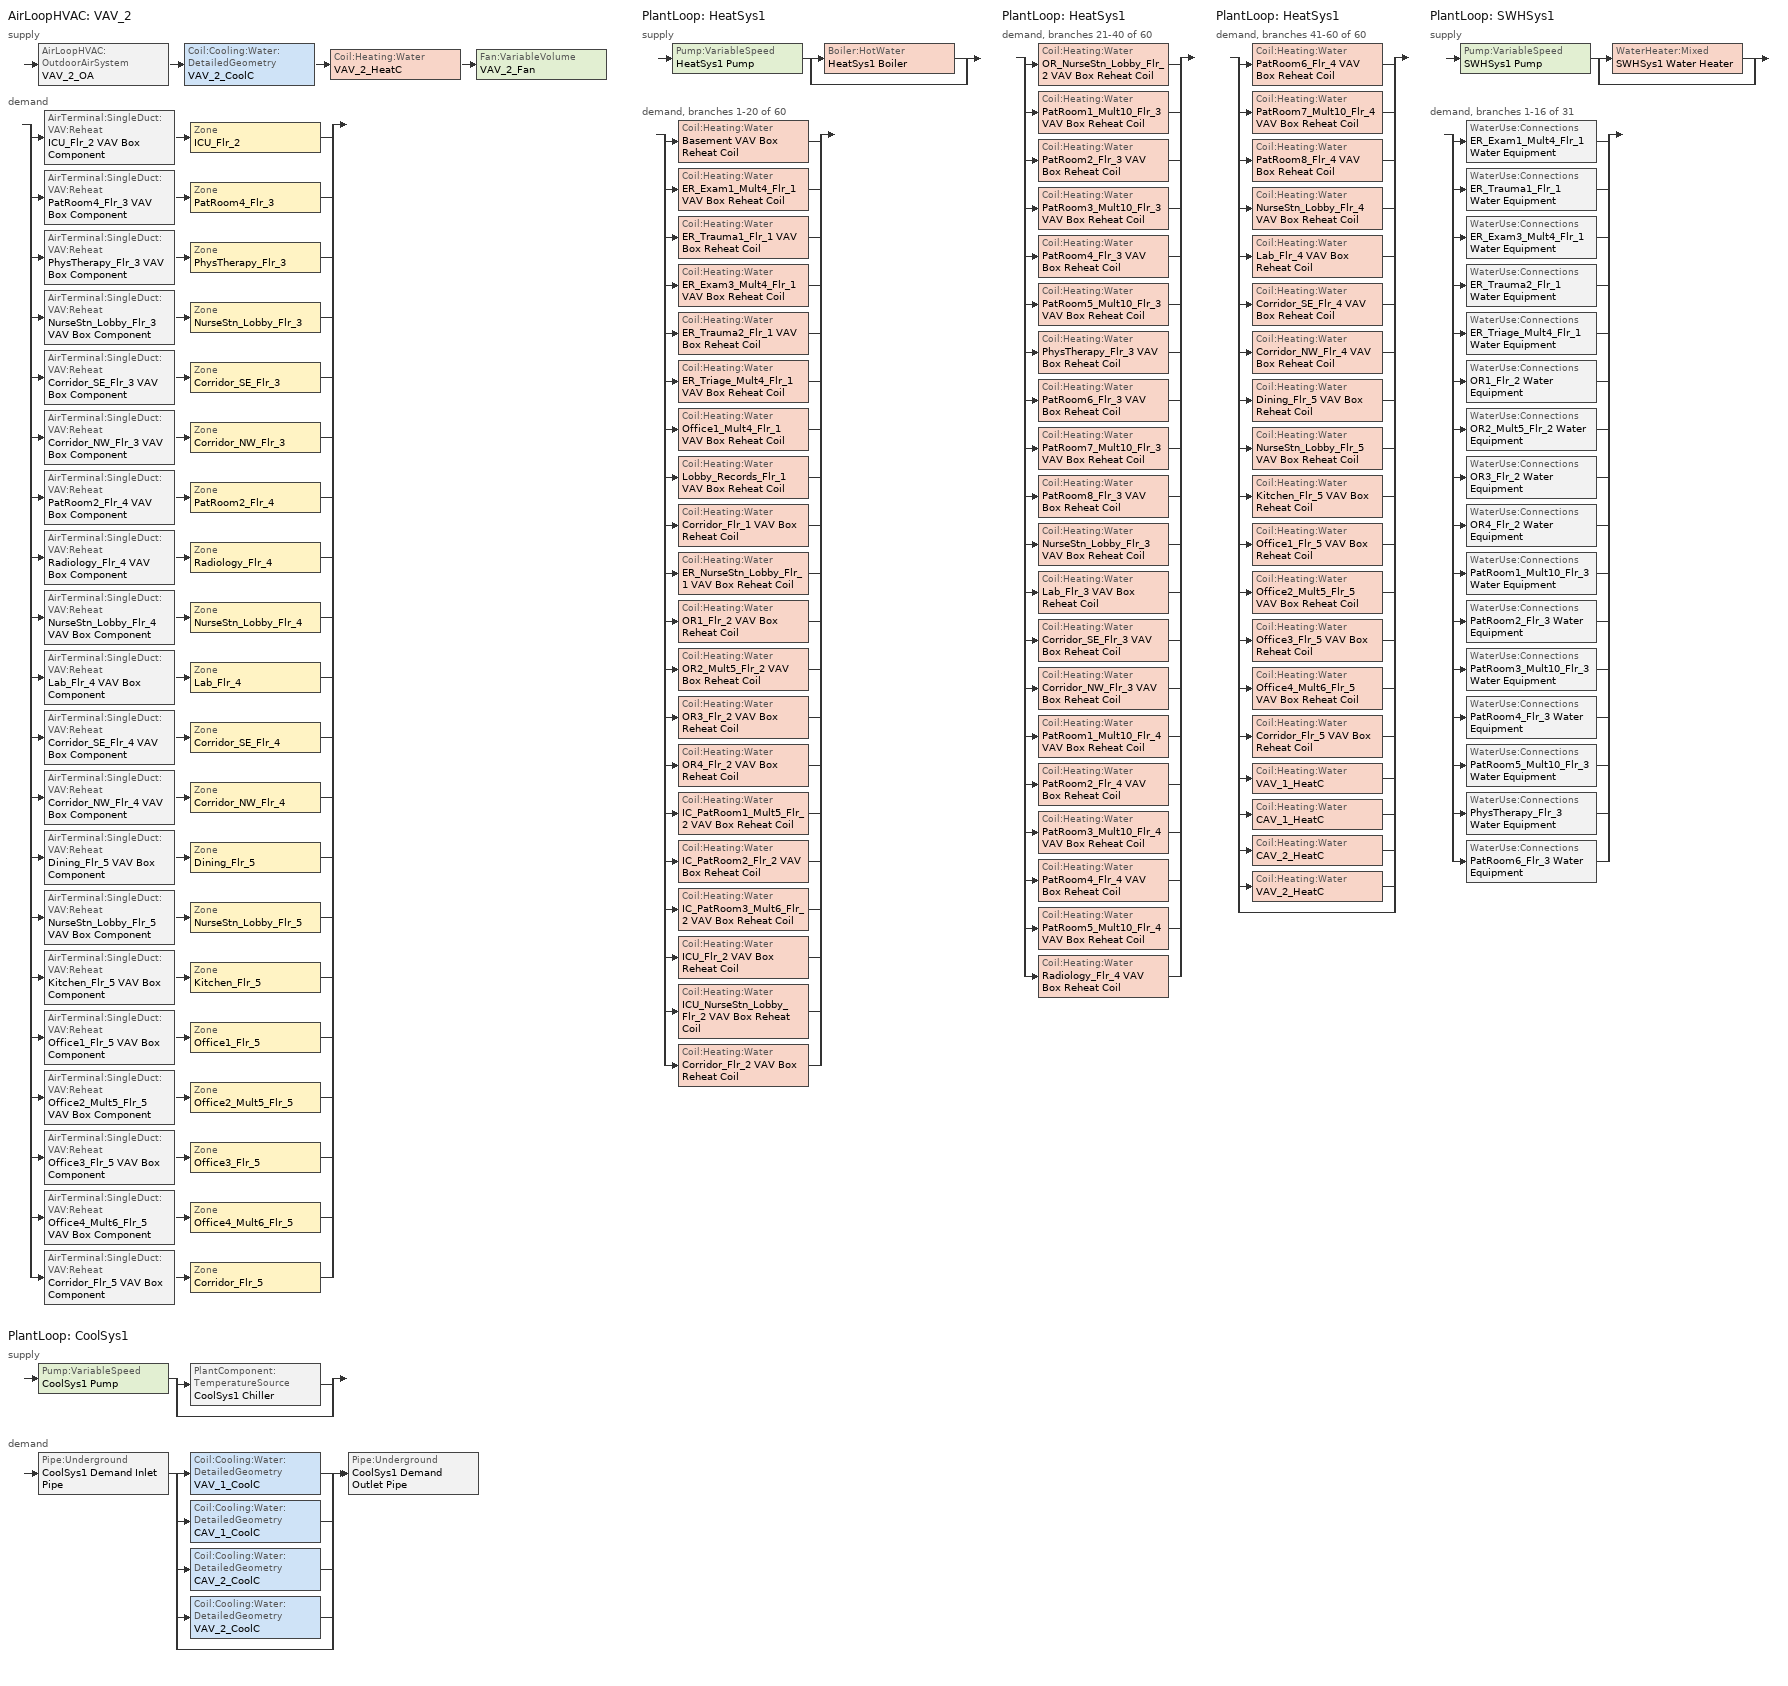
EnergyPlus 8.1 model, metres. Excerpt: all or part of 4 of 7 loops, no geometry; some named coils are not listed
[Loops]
AirLoopHVAC 'VAV_2'
 supply: AirLoopHVAC:OutdoorAirSystem 'VAV_2_OA' > Coil:Cooling:Water:DetailedGeometry 'VAV_2_CoolC' > Coil:Heating:Water 'VAV_2_HeatC' > Fan:VariableVolume 'VAV_2_Fan'
 demand: split
  | AirTerminal:SingleDuct:VAV:Reheat 'ICU_Flr_2 VAV Box Component' > Zone 'ICU_Flr_2'
  | AirTerminal:SingleDuct:VAV:Reheat 'PatRoom4_Flr_3 VAV Box Component' > Zone 'PatRoom4_Flr_3'
  | AirTerminal:SingleDuct:VAV:Reheat 'PhysTherapy_Flr_3 VAV Box Component' > Zone 'PhysTherapy_Flr_3'
  | AirTerminal:SingleDuct:VAV:Reheat 'NurseStn_Lobby_Flr_3 VAV Box Component' > Zone 'NurseStn_Lobby_Flr_3'
  | AirTerminal:SingleDuct:VAV:Reheat 'Corridor_SE_Flr_3 VAV Box Component' > Zone 'Corridor_SE_Flr_3'
  | AirTerminal:SingleDuct:VAV:Reheat 'Corridor_NW_Flr_3 VAV Box Component' > Zone 'Corridor_NW_Flr_3'
  | AirTerminal:SingleDuct:VAV:Reheat 'PatRoom2_Flr_4 VAV Box Component' > Zone 'PatRoom2_Flr_4'
  | AirTerminal:SingleDuct:VAV:Reheat 'Radiology_Flr_4 VAV Box Component' > Zone 'Radiology_Flr_4'
  | AirTerminal:SingleDuct:VAV:Reheat 'NurseStn_Lobby_Flr_4 VAV Box Component' > Zone 'NurseStn_Lobby_Flr_4'
  | AirTerminal:SingleDuct:VAV:Reheat 'Lab_Flr_4 VAV Box Component' > Zone 'Lab_Flr_4'
  | AirTerminal:SingleDuct:VAV:Reheat 'Corridor_SE_Flr_4 VAV Box Component' > Zone 'Corridor_SE_Flr_4'
  | AirTerminal:SingleDuct:VAV:Reheat 'Corridor_NW_Flr_4 VAV Box Component' > Zone 'Corridor_NW_Flr_4'
  | AirTerminal:SingleDuct:VAV:Reheat 'Dining_Flr_5 VAV Box Component' > Zone 'Dining_Flr_5'
  | AirTerminal:SingleDuct:VAV:Reheat 'NurseStn_Lobby_Flr_5 VAV Box Component' > Zone 'NurseStn_Lobby_Flr_5'
  | AirTerminal:SingleDuct:VAV:Reheat 'Kitchen_Flr_5 VAV Box Component' > Zone 'Kitchen_Flr_5'
  | AirTerminal:SingleDuct:VAV:Reheat 'Office1_Flr_5 VAV Box Component' > Zone 'Office1_Flr_5'
  | AirTerminal:SingleDuct:VAV:Reheat 'Office2_Mult5_Flr_5 VAV Box Component' > Zone 'Office2_Mult5_Flr_5'
  | AirTerminal:SingleDuct:VAV:Reheat 'Office3_Flr_5 VAV Box Component' > Zone 'Office3_Flr_5'
  | AirTerminal:SingleDuct:VAV:Reheat 'Office4_Mult6_Flr_5 VAV Box Component' > Zone 'Office4_Mult6_Flr_5'
  | AirTerminal:SingleDuct:VAV:Reheat 'Corridor_Flr_5 VAV Box Component' > Zone 'Corridor_Flr_5'
PlantLoop 'CoolSys1'
 supply: Pump:VariableSpeed 'CoolSys1 Pump' > split
  | PlantComponent:TemperatureSource 'CoolSys1 Chiller'
  | bypass
 demand: Pipe:Underground 'CoolSys1 Demand Inlet Pipe' > split
  | Coil:Cooling:Water:DetailedGeometry 'VAV_1_CoolC'
  | Coil:Cooling:Water:DetailedGeometry 'CAV_1_CoolC'
  | Coil:Cooling:Water:DetailedGeometry 'CAV_2_CoolC'
  | Coil:Cooling:Water:DetailedGeometry 'VAV_2_CoolC'
  | bypass
  join > Pipe:Underground 'CoolSys1 Demand Outlet Pipe'
PlantLoop 'HeatSys1'
 supply: Pump:VariableSpeed 'HeatSys1 Pump' > split
  | Boiler:HotWater 'HeatSys1 Boiler'
  | bypass
 demand, branches 1-20 of 60: split
  | Coil:Heating:Water 'Basement VAV Box Reheat Coil'
  | Coil:Heating:Water 'ER_Exam1_Mult4_Flr_1 VAV Box Reheat Coil'
  | Coil:Heating:Water 'ER_Trauma1_Flr_1 VAV Box Reheat Coil'
  | Coil:Heating:Water 'ER_Exam3_Mult4_Flr_1 VAV Box Reheat Coil'
  | Coil:Heating:Water 'ER_Trauma2_Flr_1 VAV Box Reheat Coil'
  | Coil:Heating:Water 'ER_Triage_Mult4_Flr_1 VAV Box Reheat Coil'
  | Coil:Heating:Water 'Office1_Mult4_Flr_1 VAV Box Reheat Coil'
  | Coil:Heating:Water 'Lobby_Records_Flr_1 VAV Box Reheat Coil'
  | Coil:Heating:Water 'Corridor_Flr_1 VAV Box Reheat Coil'
  | Coil:Heating:Water 'ER_NurseStn_Lobby_Flr_1 VAV Box Reheat Coil'
  | Coil:Heating:Water 'OR1_Flr_2 VAV Box Reheat Coil'
  | Coil:Heating:Water 'OR2_Mult5_Flr_2 VAV Box Reheat Coil'
  | Coil:Heating:Water 'OR3_Flr_2 VAV Box Reheat Coil'
  | Coil:Heating:Water 'OR4_Flr_2 VAV Box Reheat Coil'
  | Coil:Heating:Water 'IC_PatRoom1_Mult5_Flr_2 VAV Box Reheat Coil'
  | Coil:Heating:Water 'IC_PatRoom2_Flr_2 VAV Box Reheat Coil'
  | Coil:Heating:Water 'IC_PatRoom3_Mult6_Flr_2 VAV Box Reheat Coil'
  | Coil:Heating:Water 'ICU_Flr_2 VAV Box Reheat Coil'
  | Coil:Heating:Water 'ICU_NurseStn_Lobby_Flr_2 VAV Box Reheat Coil'
  | Coil:Heating:Water 'Corridor_Flr_2 VAV Box Reheat Coil'
PlantLoop 'HeatSys1'
 demand, branches 21-40 of 60: split
  | Coil:Heating:Water 'OR_NurseStn_Lobby_Flr_2 VAV Box Reheat Coil'
  | Coil:Heating:Water 'PatRoom1_Mult10_Flr_3 VAV Box Reheat Coil'
  | Coil:Heating:Water 'PatRoom2_Flr_3 VAV Box Reheat Coil'
  | Coil:Heating:Water 'PatRoom3_Mult10_Flr_3 VAV Box Reheat Coil'
  | Coil:Heating:Water 'PatRoom4_Flr_3 VAV Box Reheat Coil'
  | Coil:Heating:Water 'PatRoom5_Mult10_Flr_3 VAV Box Reheat Coil'
  | Coil:Heating:Water 'PhysTherapy_Flr_3 VAV Box Reheat Coil'
  | Coil:Heating:Water 'PatRoom6_Flr_3 VAV Box Reheat Coil'
  | Coil:Heating:Water 'PatRoom7_Mult10_Flr_3 VAV Box Reheat Coil'
  | Coil:Heating:Water 'PatRoom8_Flr_3 VAV Box Reheat Coil'
  | Coil:Heating:Water 'NurseStn_Lobby_Flr_3 VAV Box Reheat Coil'
  | Coil:Heating:Water 'Lab_Flr_3 VAV Box Reheat Coil'
  | Coil:Heating:Water 'Corridor_SE_Flr_3 VAV Box Reheat Coil'
  | Coil:Heating:Water 'Corridor_NW_Flr_3 VAV Box Reheat Coil'
  | Coil:Heating:Water 'PatRoom1_Mult10_Flr_4 VAV Box Reheat Coil'
  | Coil:Heating:Water 'PatRoom2_Flr_4 VAV Box Reheat Coil'
  | Coil:Heating:Water 'PatRoom3_Mult10_Flr_4 VAV Box Reheat Coil'
  | Coil:Heating:Water 'PatRoom4_Flr_4 VAV Box Reheat Coil'
  | Coil:Heating:Water 'PatRoom5_Mult10_Flr_4 VAV Box Reheat Coil'
  | Coil:Heating:Water 'Radiology_Flr_4 VAV Box Reheat Coil'
PlantLoop 'HeatSys1'
 demand, branches 41-60 of 60: split
  | Coil:Heating:Water 'PatRoom6_Flr_4 VAV Box Reheat Coil'
  | Coil:Heating:Water 'PatRoom7_Mult10_Flr_4 VAV Box Reheat Coil'
  | Coil:Heating:Water 'PatRoom8_Flr_4 VAV Box Reheat Coil'
  | Coil:Heating:Water 'NurseStn_Lobby_Flr_4 VAV Box Reheat Coil'
  | Coil:Heating:Water 'Lab_Flr_4 VAV Box Reheat Coil'
  | Coil:Heating:Water 'Corridor_SE_Flr_4 VAV Box Reheat Coil'
  | Coil:Heating:Water 'Corridor_NW_Flr_4 VAV Box Reheat Coil'
  | Coil:Heating:Water 'Dining_Flr_5 VAV Box Reheat Coil'
  | Coil:Heating:Water 'NurseStn_Lobby_Flr_5 VAV Box Reheat Coil'
  | Coil:Heating:Water 'Kitchen_Flr_5 VAV Box Reheat Coil'
  | Coil:Heating:Water 'Office1_Flr_5 VAV Box Reheat Coil'
  | Coil:Heating:Water 'Office2_Mult5_Flr_5 VAV Box Reheat Coil'
  | Coil:Heating:Water 'Office3_Flr_5 VAV Box Reheat Coil'
  | Coil:Heating:Water 'Office4_Mult6_Flr_5 VAV Box Reheat Coil'
  | Coil:Heating:Water 'Corridor_Flr_5 VAV Box Reheat Coil'
  | Coil:Heating:Water 'VAV_1_HeatC'
  | Coil:Heating:Water 'CAV_1_HeatC'
  | Coil:Heating:Water 'CAV_2_HeatC'
  | Coil:Heating:Water 'VAV_2_HeatC'
  | bypass
PlantLoop 'SWHSys1'
 supply: Pump:VariableSpeed 'SWHSys1 Pump' > split
  | WaterHeater:Mixed 'SWHSys1 Water Heater'
  | bypass
 demand, branches 1-16 of 31: split
  | WaterUse:Connections 'ER_Exam1_Mult4_Flr_1 Water Equipment'
  | WaterUse:Connections 'ER_Trauma1_Flr_1 Water Equipment'
  | WaterUse:Connections 'ER_Exam3_Mult4_Flr_1 Water Equipment'
  | WaterUse:Connections 'ER_Trauma2_Flr_1 Water Equipment'
  | WaterUse:Connections 'ER_Triage_Mult4_Flr_1 Water Equipment'
  | WaterUse:Connections 'OR1_Flr_2 Water Equipment'
  | WaterUse:Connections 'OR2_Mult5_Flr_2 Water Equipment'
  | WaterUse:Connections 'OR3_Flr_2 Water Equipment'
  | WaterUse:Connections 'OR4_Flr_2 Water Equipment'
  | WaterUse:Connections 'PatRoom1_Mult10_Flr_3 Water Equipment'
  | WaterUse:Connections 'PatRoom2_Flr_3 Water Equipment'
  | WaterUse:Connections 'PatRoom3_Mult10_Flr_3 Water Equipment'
  | WaterUse:Connections 'PatRoom4_Flr_3 Water Equipment'
  | WaterUse:Connections 'PatRoom5_Mult10_Flr_3 Water Equipment'
  | WaterUse:Connections 'PhysTherapy_Flr_3 Water Equipment'
  | WaterUse:Connections 'PatRoom6_Flr_3 Water Equipment'
[Construction]
Insulated Buried Pipe: Buried Pipe Insulation, Buried Pipe Steel
[Material] Thermal Absorptance=0.9; Solar Absorptance=0.5; Visible Absorptance=0.5
Name | Roughness | Thickness {m} | Conductivity {W/m-K} | Density {kg/m3} | Specific Heat {J/kg-K} | Conductivity {W/m-K} 45.31
Buried Pipe Soil | Smooth | 1.5 | 0.36 | 2000 | 1200
Buried Pipe Steel | Smooth | 3.00E-03 |  | 7833 | 500 | 100
Buried Pipe Insulation | VeryRough | 3.0E-02 | 4.0E-02 | 91 | 836
[Fan:VariableVolume]
VAV_2_Fan: Availability Schedule=HVACOperationSchd; Fan Total Efficiency=0.6175; Pressure Rise {Pa}=1515.192; Maximum Flow Rate {m3/s}=AUTOSIZE; Fan Power Minimum Flow Rate Input Method=FixedFlowRate; Fan Power Minimum Air Flow Rate {m3/s}=0; Motor Efficiency=0.95; Motor In Airstream Fraction=1; Fan Power Coefficient 1=0.0407599; Fan Power Coefficient 2=0.088045; Fan Power Coefficient 3=-0.0729261; Fan Power Coefficient 4=0.94374; Fan Power Coefficient 5=0
[Fan:ZoneExhaust] Availability Schedule=HVACOperationSchd; Fan Total Efficiency=1; Pressure Rise {Pa}=1.0e-006
Name | Maximum Flow Rate {m3/s}
Dining_Flr_5 Exhaust Fan | 0.74997
Kitchen_Flr_5 Exhaust Fan | 1.75103
[Coil:Heating:Water] Availability Schedule=ALWAYS_ON; U-Factor Times Area Value {W/K}=AUTOSIZE; Maximum Water Flow Rate {m3/s}=AUTOSIZE; Performance Input Method=UFactorTimesAreaAndDesignWaterFlowRate; Rated Capacity {W}=AUTOSIZE; Rated Inlet Water Temperature {C}=82.2; Rated Inlet Air Temperature {C}=16.6; Rated Outlet Water Temperature {C}=71.1; Rated Outlet Air Temperature {C}=32.2
Basement VAV Box Reheat Coil; Corridor_Flr_1 VAV Box Reheat Coil; Corridor_Flr_2 VAV Box Reheat Coil; Corridor_Flr_5 VAV Box Reheat Coil; Corridor_NW_Flr_3 VAV Box Reheat Coil; Corridor_NW_Flr_4 VAV Box Reheat Coil; Corridor_SE_Flr_3 VAV Box Reheat Coil; Corridor_SE_Flr_4 VAV Box Reheat Coil; Dining_Flr_5 VAV Box Reheat Coil; ER_Exam1_Mult4_Flr_1 VAV Box Reheat Coil; ER_Exam3_Mult4_Flr_1 VAV Box Reheat Coil; ER_NurseStn_Lobby_Flr_1 VAV Box Reheat Coil; ER_Trauma1_Flr_1 VAV Box Reheat Coil; ER_Trauma2_Flr_1 VAV Box Reheat Coil; ER_Triage_Mult4_Flr_1 VAV Box Reheat Coil; ICU_Flr_2 VAV Box Reheat Coil; ICU_NurseStn_Lobby_Flr_2 VAV Box Reheat Coil; IC_PatRoom1_Mult5_Flr_2 VAV Box Reheat Coil; IC_PatRoom2_Flr_2 VAV Box Reheat Coil; IC_PatRoom3_Mult6_Flr_2 VAV Box Reheat Coil; Kitchen_Flr_5 VAV Box Reheat Coil; Lab_Flr_3 VAV Box Reheat Coil; Lab_Flr_4 VAV Box Reheat Coil; Lobby_Records_Flr_1 VAV Box Reheat Coil; NurseStn_Lobby_Flr_3 VAV Box Reheat Coil; NurseStn_Lobby_Flr_4 VAV Box Reheat Coil; NurseStn_Lobby_Flr_5 VAV Box Reheat Coil; OR1_Flr_2 VAV Box Reheat Coil; OR2_Mult5_Flr_2 VAV Box Reheat Coil; OR3_Flr_2 VAV Box Reheat Coil; OR4_Flr_2 VAV Box Reheat Coil; OR_NurseStn_Lobby_Flr_2 VAV Box Reheat Coil; Office1_Flr_5 VAV Box Reheat Coil; Office1_Mult4_Flr_1 VAV Box Reheat Coil; Office2_Mult5_Flr_5 VAV Box Reheat Coil; Office3_Flr_5 VAV Box Reheat Coil; Office4_Mult6_Flr_5 VAV Box Reheat Coil; PatRoom1_Mult10_Flr_3 VAV Box Reheat Coil; PatRoom1_Mult10_Flr_4 VAV Box Reheat Coil; PatRoom2_Flr_3 VAV Box Reheat Coil; PatRoom2_Flr_4 VAV Box Reheat Coil; PatRoom3_Mult10_Flr_3 VAV Box Reheat Coil; PatRoom3_Mult10_Flr_4 VAV Box Reheat Coil; PatRoom4_Flr_3 VAV Box Reheat Coil; PatRoom4_Flr_4 VAV Box Reheat Coil; PatRoom5_Mult10_Flr_3 VAV Box Reheat Coil; PatRoom5_Mult10_Flr_4 VAV Box Reheat Coil; PatRoom6_Flr_3 VAV Box Reheat Coil; PatRoom6_Flr_4 VAV Box Reheat Coil; PatRoom7_Mult10_Flr_3 VAV Box Reheat Coil; PatRoom7_Mult10_Flr_4 VAV Box Reheat Coil; PatRoom8_Flr_3 VAV Box Reheat Coil; PatRoom8_Flr_4 VAV Box Reheat Coil; PhysTherapy_Flr_3 VAV Box Reheat Coil; Radiology_Flr_4 VAV Box Reheat Coil; VAV_2_HeatC
[Coil:Cooling:Water:DetailedGeometry]
VAV_2_CoolC: Availability Schedule=ALWAYS_ON; Maximum Water Flow Rate {m3/s}=AUTOSIZE; Tube Outside Surface Area {m2}=AUTOSIZE; Total Tube Inside Area {m2}=AUTOSIZE; Fin Surface Area {m2}=AUTOSIZE; Minimum Airflow Area {m2}=AUTOSIZE; Coil Depth {m}=AUTOSIZE; Fin Diameter {m}=AUTOSIZE; Fin Thickness {m}=0.0015; Tube Inside Diameter {m}=0.01445; Tube Outside Diameter {m}=0.0159; Tube Thermal Conductivity {W/m-K}=386; Fin Thermal Conductivity {W/m-K}=204; Fin Spacing {m}=0.0018; Tube Depth Spacing {m}=0.026; Number of Tube Rows=6; Number of Tubes per Row=AUTOSIZE
[AirTerminal:SingleDuct:VAV:Reheat] Availability Schedule=ALWAYS_ON; Maximum Air Flow Rate {m3/s}=AUTOSIZE; Zone Minimum Air Flow Input Method=Constant; Maximum Hot Water or Steam Flow Rate {m3/s}=AUTOSIZE; Minimum Hot Water or Steam Flow Rate {m3/s}=0; Convergence Tolerance=0.001; Damper Heating Action=NORMAL; Maximum Flow per Zone Floor Area During Reheat {m3/s-m2}=AUTOCALCULATE; Maximum Flow Fraction During Reheat=AUTOCALCULATE
Name | Constant Minimum Air Flow Fraction | Reheat Coil
Corridor_Flr_5 VAV Box Component | 0.3 | Corridor_Flr_5 VAV Box Reheat Coil
Corridor_NW_Flr_3 VAV Box Component | 0.3 | Corridor_NW_Flr_3 VAV Box Reheat Coil
Corridor_NW_Flr_4 VAV Box Component | 0.3 | Corridor_NW_Flr_4 VAV Box Reheat Coil
Corridor_SE_Flr_3 VAV Box Component | 0.3 | Corridor_SE_Flr_3 VAV Box Reheat Coil
Corridor_SE_Flr_4 VAV Box Component | 0.3 | Corridor_SE_Flr_4 VAV Box Reheat Coil
Dining_Flr_5 VAV Box Component | 0.3 | Dining_Flr_5 VAV Box Reheat Coil
ICU_Flr_2 VAV Box Component | 1 | ICU_Flr_2 VAV Box Reheat Coil
Kitchen_Flr_5 VAV Box Component | 1 | Kitchen_Flr_5 VAV Box Reheat Coil
Lab_Flr_4 VAV Box Component | 1 | Lab_Flr_4 VAV Box Reheat Coil
NurseStn_Lobby_Flr_3 VAV Box Component | 0.3 | NurseStn_Lobby_Flr_3 VAV Box Reheat Coil
NurseStn_Lobby_Flr_4 VAV Box Component | 0.3 | NurseStn_Lobby_Flr_4 VAV Box Reheat Coil
NurseStn_Lobby_Flr_5 VAV Box Component | 0.3 | NurseStn_Lobby_Flr_5 VAV Box Reheat Coil
Office1_Flr_5 VAV Box Component | 0.3 | Office1_Flr_5 VAV Box Reheat Coil
Office2_Mult5_Flr_5 VAV Box Component | 0.3 | Office2_Mult5_Flr_5 VAV Box Reheat Coil
Office3_Flr_5 VAV Box Component | 0.3 | Office3_Flr_5 VAV Box Reheat Coil
Office4_Mult6_Flr_5 VAV Box Component | 0.3 | Office4_Mult6_Flr_5 VAV Box Reheat Coil
PatRoom2_Flr_4 VAV Box Component | 1 | PatRoom2_Flr_4 VAV Box Reheat Coil
PatRoom4_Flr_3 VAV Box Component | 1 | PatRoom4_Flr_3 VAV Box Reheat Coil
PhysTherapy_Flr_3 VAV Box Component | 0.3 | PhysTherapy_Flr_3 VAV Box Reheat Coil
Radiology_Flr_4 VAV Box Component | 0.3 | Radiology_Flr_4 VAV Box Reheat Coil
[Zone equipment]
Corridor_Flr_5: Corridor_Flr_5 VAV Box Component
Corridor_NW_Flr_3: Corridor_NW_Flr_3 VAV Box Component
Corridor_NW_Flr_4: Corridor_NW_Flr_4 VAV Box Component
Corridor_SE_Flr_3: Corridor_SE_Flr_3 VAV Box Component
Corridor_SE_Flr_4: Corridor_SE_Flr_4 VAV Box Component
Dining_Flr_5: Dining_Flr_5 Exhaust Fan, Dining_Flr_5 VAV Box Component
ICU_Flr_2: ICU_Flr_2 VAV Box Component
Kitchen_Flr_5: Kitchen_Flr_5 Exhaust Fan, Kitchen_Flr_5 VAV Box Component
Lab_Flr_4: Lab_Flr_4 VAV Box Component
NurseStn_Lobby_Flr_3: NurseStn_Lobby_Flr_3 VAV Box Component
NurseStn_Lobby_Flr_4: NurseStn_Lobby_Flr_4 VAV Box Component
NurseStn_Lobby_Flr_5: NurseStn_Lobby_Flr_5 VAV Box Component
Office1_Flr_5: Office1_Flr_5 VAV Box Component
Office2_Mult5_Flr_5: Office2_Mult5_Flr_5 VAV Box Component
Office3_Flr_5: Office3_Flr_5 VAV Box Component
Office4_Mult6_Flr_5: Office4_Mult6_Flr_5 VAV Box Component
PatRoom2_Flr_4: PatRoom2_Flr_4 VAV Box Component
PatRoom4_Flr_3: PatRoom4_Flr_3 VAV Box Component
PhysTherapy_Flr_3: PhysTherapy_Flr_3 VAV Box Component
Radiology_Flr_4: Radiology_Flr_4 VAV Box Component
[Sizing:Zone] Zone Cooling Design Supply Air Temperature Input Method=SupplyAirTemperature; Zone Cooling Design Supply Air Temperature {C}=11.1; Zone Heating Design Supply Air Temperature Input Method=SupplyAirTemperature; Zone Heating Design Supply Air Temperature {C}=50; Zone Cooling Design Supply Air Humidity Ratio {kgWater/kgDryAir}=0.007; Zone Heating Design Supply Air Humidity Ratio {kgWater/kgDryAir}=0.008; Heating Design Air Flow Method=DesignDay
Name | Design Specification Outdoor Air Object | Cooling Design Air Flow Method | Cooling Minimum Air Flow {m3/s}
Corridor_Flr_5 | SZ DSOA Corridor_Flr_5 | DesignDay
Corridor_NW_Flr_3 | SZ DSOA Corridor_NW_Flr_3 | DesignDayWithLimit | 1.343822
Corridor_NW_Flr_4 | SZ DSOA Corridor_NW_Flr_4 | DesignDayWithLimit | 1.343822
Corridor_SE_Flr_3 | SZ DSOA Corridor_SE_Flr_3 | DesignDayWithLimit | 1.343822
Corridor_SE_Flr_4 | SZ DSOA Corridor_SE_Flr_4 | DesignDayWithLimit | 1.343822
Dining_Flr_5 | SZ DSOA Dining_Flr_5 | DesignDay
ICU_Flr_2 | SZ DSOA ICU_Flr_2 | DesignDayWithLimit | 4.39605
Kitchen_Flr_5 | SZ DSOA Kitchen_Flr_5 | DesignDay
Lab_Flr_4 | SZ DSOA Lab_Flr_4 | DesignDayWithLimit | 1.882
NurseStn_Lobby_Flr_3 | SZ DSOA NurseStn_Lobby_Flr_3 | DesignDay
NurseStn_Lobby_Flr_4 | SZ DSOA NurseStn_Lobby_Flr_4 | DesignDay
NurseStn_Lobby_Flr_5 | SZ DSOA NurseStn_Lobby_Flr_5 | DesignDay
Office1_Flr_5 | SZ DSOA Office1_Flr_5 | DesignDay
Office2_Mult5_Flr_5 | SZ DSOA Office2_Mult5_Flr_5 | DesignDay
Office3_Flr_5 | SZ DSOA Office3_Flr_5 | DesignDay
Office4_Mult6_Flr_5 | SZ DSOA Office4_Mult6_Flr_5 | DesignDay
PatRoom2_Flr_4 | SZ DSOA PatRoom2_Flr_4 | DesignDayWithLimit | 0.24785
PatRoom4_Flr_3 | SZ DSOA PatRoom4_Flr_3 | DesignDayWithLimit | 0.24785
PhysTherapy_Flr_3 | SZ DSOA PhysTherapy_Flr_3 | DesignDayWithLimit | 3.4697
Radiology_Flr_4 | SZ DSOA Radiology_Flr_4 | DesignDayWithLimit | 8.67425
[DesignSpecification:OutdoorAir]
Name | Outdoor Air Method | Outdoor Air Flow per Zone Floor Area {m3/s-m2} | Outdoor Air Flow per Person {m3/s-person} | Outdoor Air Flow per Zone {m3/s}
SZ DSOA Corridor_Flr_5; SZ DSOA Corridor_NW_Flr_3; SZ DSOA Corridor_NW_Flr_4; SZ DSOA Corridor_SE_Flr_3; SZ DSOA Corridor_SE_Flr_4 | Flow/Area | 0.00025
SZ DSOA Dining_Flr_5; SZ DSOA NurseStn_Lobby_Flr_3; SZ DSOA NurseStn_Lobby_Flr_4; SZ DSOA NurseStn_Lobby_Flr_5; SZ DSOA Office1_Flr_5; SZ DSOA Office2_Mult5_Flr_5; SZ DSOA Office3_Flr_5; SZ DSOA Office4_Mult6_Flr_5 | Flow/Person |  | 0.01
SZ DSOA ICU_Flr_2 | Flow/Zone |  |  | 1.46535
SZ DSOA Kitchen_Flr_5 | Flow/Zone |  |  | 1.75103
SZ DSOA Lab_Flr_4 | Flow/Zone |  |  | 1.882
SZ DSOA PatRoom2_Flr_4; SZ DSOA PatRoom4_Flr_3 | Flow/Zone |  |  | 0.082617
SZ DSOA PhysTherapy_Flr_3 | Flow/Person |  | 0.008
SZ DSOA Radiology_Flr_4 | Flow/Zone |  |  | 1.73485
[ZoneControl:Thermostat] Control Type Schedule=Dual Zone Control Type Sched
Name | Zone or ZoneList | Control 1
Corridor_Flr_5 Thermostat | Corridor_Flr_5 | Corridor_Flr_5 DualSPSched
Corridor_NW_Flr_3 Thermostat | Corridor_NW_Flr_3 | Corridor_NW_Flr_3 DualSPSched
Corridor_NW_Flr_4 Thermostat | Corridor_NW_Flr_4 | Corridor_NW_Flr_4 DualSPSched
Corridor_SE_Flr_3 Thermostat | Corridor_SE_Flr_3 | Corridor_SE_Flr_3 DualSPSched
Corridor_SE_Flr_4 Thermostat | Corridor_SE_Flr_4 | Corridor_SE_Flr_4 DualSPSched
Dining_Flr_5 Thermostat | Dining_Flr_5 | Dining_Flr_5 DualSPSched
ICU_Flr_2 Thermostat | ICU_Flr_2 | ICU_Flr_2 DualSPSched
Kitchen_Flr_5 Thermostat | Kitchen_Flr_5 | Kitchen_Flr_5 DualSPSched
Lab_Flr_4 Thermostat | Lab_Flr_4 | Lab_Flr_4 DualSPSched
NurseStn_Lobby_Flr_3 Thermostat | NurseStn_Lobby_Flr_3 | NurseStn_Lobby_Flr_3 DualSPSched
NurseStn_Lobby_Flr_4 Thermostat | NurseStn_Lobby_Flr_4 | NurseStn_Lobby_Flr_4 DualSPSched
NurseStn_Lobby_Flr_5 Thermostat | NurseStn_Lobby_Flr_5 | NurseStn_Lobby_Flr_5 DualSPSched
Office1_Flr_5 Thermostat | Office1_Flr_5 | Office1_Flr_5 DualSPSched
Office2_Mult5_Flr_5 Thermostat | Office2_Mult5_Flr_5 | Office2_Mult5_Flr_5 DualSPSched
Office3_Flr_5 Thermostat | Office3_Flr_5 | Office3_Flr_5 DualSPSched
Office4_Mult6_Flr_5 Thermostat | Office4_Mult6_Flr_5 | Office4_Mult6_Flr_5 DualSPSched
PatRoom2_Flr_4 Thermostat | PatRoom2_Flr_4 | PatRoom2_Flr_4 DualSPSched
PatRoom4_Flr_3 Thermostat | PatRoom4_Flr_3 | PatRoom4_Flr_3 DualSPSched
PhysTherapy_Flr_3 Thermostat | PhysTherapy_Flr_3 | PhysTherapy_Flr_3 DualSPSched
Radiology_Flr_4 Thermostat | Radiology_Flr_4 | Radiology_Flr_4 DualSPSched
[ThermostatSetpoint:DualSetpoint]
Name | Heating Setpoint Temperature Schedule | Cooling Setpoint Temperature Schedule
Corridor_Flr_5 DualSPSched; Corridor_NW_Flr_3 DualSPSched; Corridor_NW_Flr_4 DualSPSched; Corridor_SE_Flr_3 DualSPSched; Corridor_SE_Flr_4 DualSPSched; Dining_Flr_5 DualSPSched; Lab_Flr_4 DualSPSched; NurseStn_Lobby_Flr_3 DualSPSched; NurseStn_Lobby_Flr_4 DualSPSched; NurseStn_Lobby_Flr_5 DualSPSched; Office1_Flr_5 DualSPSched; Office2_Mult5_Flr_5 DualSPSched; Office3_Flr_5 DualSPSched; Office4_Mult6_Flr_5 DualSPSched; PhysTherapy_Flr_3 DualSPSched; Radiology_Flr_4 DualSPSched | ADMIN_HTGSETP_SCH | ADMIN_CLGSETP_SCH
ICU_Flr_2 DualSPSched; PatRoom2_Flr_4 DualSPSched; PatRoom4_Flr_3 DualSPSched | CRITICAL_HTGSETP_SCH | CRITICAL_CLGSETP_SCH
Kitchen_Flr_5 DualSPSched | Kitchen_HTGSETP_SCH | Kitchen_CLGSETP_SCH
[Sizing:System]
VAV_2: Type of Load to Size On=Sensible; Design Outdoor Air Flow Rate {m3/s}=AUTOSIZE; Minimum System Air Flow Ratio=0.3; Preheat Design Temperature {C}=7; Preheat Design Humidity Ratio {kgWater/kgDryAir}=0.008; Precool Design Temperature {C}=11.1; Precool Design Humidity Ratio {kgWater/kgDryAir}=0.008; Central Cooling Design Supply Air Temperature {C}=7.2; Central Heating Design Supply Air Temperature {C}=16; Sizing Option=Coincident; 100% Outdoor Air in Cooling=No; 100% Outdoor Air in Heating=No; Central Cooling Design Supply Air Humidity Ratio {kgWater/kgDryAir}=0.007; Central Heating Design Supply Air Humidity Ratio {kgWater/kgDryAir}=0.007; Cooling Design Air Flow Method=DesignDay; Cooling Design Air Flow Rate {m3/s}=0; Heating Design Air Flow Method=DesignDay; Heating Design Air Flow Rate {m3/s}=0
[Controller:OutdoorAir]
VAV_2_OA_Controller: Minimum Outdoor Air Flow Rate {m3/s}=AUTOSIZE; Maximum Outdoor Air Flow Rate {m3/s}=AUTOSIZE; Economizer Control Type=DifferentialDryBulb; Economizer Control Action Type=ModulateFlow; Economizer Maximum Limit Dry-Bulb Temperature {C}=28; Economizer Maximum Limit Enthalpy {J/kg}=64000; Economizer Minimum Limit Dry-Bulb Temperature {C}=-100; Lockout Type=NoLockout; Minimum Limit Type=FixedMinimum; Minimum Outdoor Air Schedule=ALWAYS_ON; Minimum Fraction of Outdoor Air Schedule=VAV_OAminFracSchedule
[Controller:WaterCoil] Control Variable=Temperature; Actuator Variable=Flow; Maximum Actuated Flow {m3/s}=AUTOSIZE; Minimum Actuated Flow {m3/s}=0
Name | Action | Controller Convergence Tolerance {deltaC}
VAV_2_CoolC_Controller | Reverse
VAV_2_HeatC_Controller | Normal | 0.0001
[AirLoopHVAC]
VAV_2: Design Supply Air Flow Rate {m3/s}=AUTOSIZE
[SetpointManager:Scheduled] Control Variable=Temperature
Name | Schedule | Setpoint Node or NodeList
VAV_2 SAT setpoint | Seasonal-Reset-Supply-Air-Temp-Sch | VAV_2 Supply Equipment Outlet Node
HeatSys1 Boiler Setpoint Manager | HW-Loop-Temp-Schedule | HeatSys1 Supply Equipment Outlet Node
CoolSys1 Loop Setpoint Manager | CW-Loop-Temp-Schedule | CoolSys1 Supply Outlet Node
HeatSys1 Loop Setpoint Manager | HW-Loop-Temp-Schedule | HeatSys1 Supply Outlet Node
SWHSys1 Loop Setpoint Manager | SWHSys1-Loop-Temp-Schedule | SWHSys1 Supply Outlet Node
[SetpointManager:MixedAir] Control Variable=Temperature
Name | Setpoint Node or NodeList
VAV_2_CoolC SAT Manager | VAV_2_CoolC-VAV_2_HeatCNode
VAV_2_HeatC SAT Manager | VAV_2_HeatC-VAV_2_FanNode
VAV_2_OAMixed Air Temp Manager | VAV_2_OA-VAV_2_CoolCNode
[Boiler:HotWater]
HeatSys1 Boiler: Fuel Type=NATURALGAS; Nominal Capacity {W}=AUTOSIZE; Nominal Thermal Efficiency=0.786; Efficiency Curve Temperature Evaluation Variable=LeavingBoiler; Design Water Outlet Temperature {C}=82.2; Design Water Flow Rate {m3/s}=AUTOSIZE; Minimum Part Load Ratio=0; Maximum Part Load Ratio=1.2; Optimum Part Load Ratio=1; Water Outlet Upper Temperature Limit {C}=95; Boiler Flow Mode=LeavingSetpointModulated; Parasitic Electric Load {W}=0; Sizing Factor=1
[Pump:VariableSpeed] Rated Flow Rate {m3/s}=AUTOSIZE; Rated Pump Head {Pa}=179352; Motor Efficiency=0.9; Fraction of Motor Inefficiencies to Fluid Stream=0; Coefficient 1 of the Part Load Performance Curve=0; Coefficient 2 of the Part Load Performance Curve=1; Coefficient 3 of the Part Load Performance Curve=0; Coefficient 4 of the Part Load Performance Curve=0; Minimum Flow Rate {m3/s}=0; Pump Control Type=Intermittent
Name | Rated Power Consumption {W}
CoolSys1 Pump | 0
HeatSys1 Pump; SWHSys1 Pump | AUTOSIZE
[PlantEquipmentList]
CoolSys1 Equipment List: CoolSys1 Chiller
HeatSys1 Equipment List: HeatSys1 Boiler
SWHSys1 Equipment List: SWHSys1 Water Heater
[Sizing:Plant]
Name | Loop Type | Design Loop Exit Temperature {C} | Loop Design Temperature Difference {deltaC}
CoolSys1 | Cooling | 6.67 | 6.67
HeatSys1 | Heating | 82.2 | 11.1
SWHSys1 | Heating | 60 | 5
[PlantEquipmentOperationSchemes] Control Scheme 1 Schedule=PlantOnSched
Name | Control Scheme 1
CoolSys1 Loop Operation Scheme List | CoolSys1 Operation Scheme
HeatSys1 Loop Operation Scheme List | HeatSys1 Operation Scheme
SWHSys1 Loop Operation Scheme List | SWHSys1 Operation Scheme
[PlantEquipmentOperation:HeatingLoad] Load Range 1 Lower Limit {W}=0; Load Range 1 Upper Limit {W}=1000000000000000
Name | Range 1 Equipment List
HeatSys1 Operation Scheme | HeatSys1 Equipment List
SWHSys1 Operation Scheme | SWHSys1 Equipment List
[PlantEquipmentOperation:CoolingLoad]
CoolSys1 Operation Scheme: Load Range 1 Lower Limit {W}=0; Load Range 1 Upper Limit {W}=100000000000000; Range 1 Equipment List=CoolSys1 Equipment List
[PlantLoop] Fluid Type=Water; Maximum Loop Flow Rate {m3/s}=AUTOSIZE; Minimum Loop Flow Rate {m3/s}=0
Name | Plant Equipment Operation Scheme | Maximum Loop Temperature {C} | Minimum Loop Temperature {C} | Plant Loop Volume {m3} AUTOSIZE 10.62030 | Load Distribution Scheme | Plant Loop Volume {m3} | Plant Loop Volume {m3} AUTOSIZE
CoolSys1 | CoolSys1 Loop Operation Scheme List | 98 | 1 | 150 | Uniform
HeatSys1 | HeatSys1 Loop Operation Scheme List | 100 | 10 |  | Optimal | AUTOSIZE
SWHSys1 | SWHSys1 Loop Operation Scheme List | 60 | 10 |  | Optimal |  | AUTOSIZE
[Pipe:Underground] Construction=Insulated Buried Pipe; Sun Exposure=SunExposed; Pipe Inside Diameter {m}=0.4; Pipe Length {m}=500; Soil Material=Buried Pipe Soil; Average Soil Surface Temperature {C}=15; Amplitude of Soil Surface Temperature {C}=1.5; Phase Constant of Soil Surface Temperature {days}=30
CoolSys1 Demand Inlet Pipe; CoolSys1 Demand Outlet Pipe
[Refrigeration:Case] Availability Schedule=ALWAYS_ON; Zone=Kitchen_Flr_5; Rated Ambient Temperature {C}=23.88; Rated Ambient Relative Humidity {percent}=55; Latent Case Credit Curve Type=CaseTemperatureMethod; Case Lighting Schedule=BLDG_LIGHT_SCH; Fraction of Lighting Energy to Case=1; Case Anti-Sweat Heater Power per Unit Length {W/m}=0; Minimum Anti-Sweat Heater Power per Unit Length {W/m}=0; Anti-Sweat Heater Control Type=None; Humidity at Zero Anti-Sweat Heater Energy {percent}=0; Case Height {m}=0; Defrost Energy Correction Curve Type=None; Under Case HVAC Return Air Fraction=0
Name | Rated Total Cooling Capacity per Unit Length {W/m} | Rated Latent Heat Ratio | Rated Runtime Fraction | Case Length {m} | Case Operating Temperature {C} | Latent Case Credit Curve | Standard Case Fan Power per Unit Length {W/m} | Operating Case Fan Power per Unit Length {W/m} | Standard Case Lighting Power per Unit Length {W/m} | Fraction of Anti-Sweat Heater Energy to Case | Case Defrost Power per Unit Length {W/m} | Case Defrost Type | Case Defrost Schedule | Case Defrost Drip-Down Schedule | Refrigerated Case Restocking Schedule | Case Credit Fraction Schedule
Kitchen_Flr_5_Case:1_WALKINFREEZER | 734 | 0.1 | 0.4 | 10.98 | -23 | Kitchen_Flr_5_Case:1_WALKINFREEZERSingleShelfHorizontal_LatentEnergyMult | 69 | 69 | 33 | 0 | 364 | ELECTRIC | Kitchen_Flr_5_Case:1_WALKINFREEZER_CaseDefrost2aDaySched | Kitchen_Flr_5_Case:1_WALKINFREEZER_CaseDripDown2aDaySched | Kitchen_Flr_5_Case:1_WALKINFREEZER_WalkInStockingSched | Kitchen_Flr_5_Case:1_WALKINFREEZER_CaseCreditReduxSched
Kitchen_Flr_5_Case:2_SELFCONTAINEDDISPLAYCASE | 886.5 | 0.08 | 0.85 | 8.93 | 2 | Kitchen_Flr_5_Case:2_SELFCONTAINEDDISPLAYCASEMultiShelfVertical_LatentEnergyMult | 67 | 67 | 40 | 0.2 | 0 | NONE |  |  | Kitchen_Flr_5_Case:2_SELFCONTAINEDDISPLAYCASE_CaseStockingSched
[Refrigeration:CompressorRack] Heat Rejection Location=OUTDOORS; Design Condenser Fan Power {W}=1000; Condenser Type=AIRCOOLED
Name | Design Compressor Rack COP {W/W} | Compressor Rack COP Function of Temperature Curve | Condenser Fan Power Function of Temperature Curve | Refrigeration Case Name or WalkIn Name or CaseAndWalkInList
RACK1 | 1.5 | RACK1_RackCOPfTCurve | RACK1_RackCondFanCurve2 | Kitchen_Flr_5_Case:1_WALKINFREEZER
RACK2 | 3 | RACK2_RackCOPfTCurve |  | Kitchen_Flr_5_Case:2_SELFCONTAINEDDISPLAYCASE
[WaterHeater:Mixed]
SWHSys1 Water Heater: Tank Volume {m3}=3; Setpoint Temperature Schedule=SWHSys1 Water Heater Setpoint Temperature Schedule Name; Deadband Temperature Difference {deltaC}=2; Maximum Temperature Limit {C}=82.2222; Heater Control Type=Cycle; Heater Maximum Capacity {W}=845000; Heater Fuel Type=NATURALGAS; Heater Thermal Efficiency=0.8; Off Cycle Parasitic Fuel Consumption Rate {W}=20; Off Cycle Parasitic Fuel Type=NATURALGAS; Off Cycle Parasitic Heat Fraction to Tank=0.8; On Cycle Parasitic Fuel Type=NATURALGAS; Ambient Temperature Indicator=SCHEDULE; Ambient Temperature Schedule=SWHSys1 Water Heater Ambient Temperature Schedule Name; Off Cycle Loss Coefficient to Ambient Temperature {W/K}=6; On Cycle Loss Coefficient to Ambient Temperature {W/K}=6; Use Side Effectiveness=1; Source Side Effectiveness=1; Use Side Design Flow Rate {m3/s}=AUTOSIZE; Source Side Design Flow Rate {m3/s}=AUTOSIZE; Indirect Water Heating Recovery Time {hr}=1.5
[WaterUse:Equipment] Target Temperature Schedule=Water Equipment Temp Sched; Hot Water Supply Temperature Schedule=Water Equipment Hot Supply Temp Sched; Sensible Fraction Schedule=Water Equipment Sensible fract sched; Latent Fraction Schedule=Water Equipment Latent fract sched
Name | Peak Flow Rate {m3/s} | Flow Rate Fraction Schedule | Zone
ER_Exam1_Mult4_Flr_1 Water Equipment | 1.0556e-06 | BLDG_SWH_EXTD_SCH | ER_Exam1_Mult4_Flr_1
ER_Exam3_Mult4_Flr_1 Water Equipment | 1.0556e-06 | BLDG_SWH_EXTD_SCH | ER_Exam3_Mult4_Flr_1
ER_Trauma1_Flr_1 Water Equipment | 1.0556e-06 | BLDG_SWH_EXTD_SCH | ER_Trauma1_Flr_1
ER_Trauma2_Flr_1 Water Equipment | 1.0556e-06 | BLDG_SWH_EXTD_SCH | ER_Trauma2_Flr_1
ER_Triage_Mult4_Flr_1 Water Equipment | 1.0556e-06 | BLDG_SWH_EXTD_SCH | ER_Triage_Mult4_Flr_1
OR1_Flr_2 Water Equipment | 2.1111e-06 | BLDG_SWH_SCH | OR1_Flr_2
OR2_Mult5_Flr_2 Water Equipment | 2.1111e-06 | BLDG_SWH_SCH | OR2_Mult5_Flr_2
OR3_Flr_2 Water Equipment | 2.1111e-06 | BLDG_SWH_SCH | OR3_Flr_2
OR4_Flr_2 Water Equipment | 2.1111e-06 | BLDG_SWH_SCH | OR4_Flr_2
PatRoom1_Mult10_Flr_3 Water Equipment | 1.0556e-06 | BLDG_SWH_EXTD_SCH | PatRoom1_Mult10_Flr_3
PatRoom2_Flr_3 Water Equipment | 1.0556e-06 | BLDG_SWH_EXTD_SCH | PatRoom2_Flr_3
PatRoom3_Mult10_Flr_3 Water Equipment | 1.0556e-06 | BLDG_SWH_EXTD_SCH | PatRoom3_Mult10_Flr_3
PatRoom4_Flr_3 Water Equipment | 1.0556e-06 | BLDG_SWH_EXTD_SCH | PatRoom4_Flr_3
PatRoom5_Mult10_Flr_3 Water Equipment | 1.0556e-06 | BLDG_SWH_EXTD_SCH | PatRoom5_Mult10_Flr_3
PatRoom6_Flr_3 Water Equipment | 1.0556e-06 | BLDG_SWH_EXTD_SCH | PatRoom6_Flr_3
PhysTherapy_Flr_3 Water Equipment | 1.0556e-06 | BLDG_SWH_SCH | PhysTherapy_Flr_3
[WaterUse:Connections]
Name | Water Use Equipment 1
ER_Exam1_Mult4_Flr_1 Water Equipment | ER_Exam1_Mult4_Flr_1 Water Equipment
ER_Exam3_Mult4_Flr_1 Water Equipment | ER_Exam3_Mult4_Flr_1 Water Equipment
ER_Trauma1_Flr_1 Water Equipment | ER_Trauma1_Flr_1 Water Equipment
ER_Trauma2_Flr_1 Water Equipment | ER_Trauma2_Flr_1 Water Equipment
ER_Triage_Mult4_Flr_1 Water Equipment | ER_Triage_Mult4_Flr_1 Water Equipment
OR1_Flr_2 Water Equipment | OR1_Flr_2 Water Equipment
OR2_Mult5_Flr_2 Water Equipment | OR2_Mult5_Flr_2 Water Equipment
OR3_Flr_2 Water Equipment | OR3_Flr_2 Water Equipment
OR4_Flr_2 Water Equipment | OR4_Flr_2 Water Equipment
PatRoom1_Mult10_Flr_3 Water Equipment | PatRoom1_Mult10_Flr_3 Water Equipment
PatRoom2_Flr_3 Water Equipment | PatRoom2_Flr_3 Water Equipment
PatRoom3_Mult10_Flr_3 Water Equipment | PatRoom3_Mult10_Flr_3 Water Equipment
PatRoom4_Flr_3 Water Equipment | PatRoom4_Flr_3 Water Equipment
PatRoom5_Mult10_Flr_3 Water Equipment | PatRoom5_Mult10_Flr_3 Water Equipment
PatRoom6_Flr_3 Water Equipment | PatRoom6_Flr_3 Water Equipment
PhysTherapy_Flr_3 Water Equipment | PhysTherapy_Flr_3 Water Equipment
[ExternalInterface:Actuator]
MaxFlowAct: CoolSys1 Chiller, PlantComponent:TemperatureSource, Maximum Mass Flow Rate, 0
[PlantComponent:TemperatureSource]
CoolSys1 Chiller: Design Volume Flow Rate {m3/s} 0.0025 0.11279=AUTOSIZE; Temperature Specification Type=Scheduled; Source Temperature {C}=6.8; Source Temperature Schedule=SourceCoolSch
[ExternalInterface:Schedule]
SourceCoolSch: Initial Value=6.8
[EnergyManagementSystem:Sensor]
Name | Output:Variable Index Key | Output:Variable
tempVAV1_10; tempVAV2_9 | Lab_Flr_4 | Zone Mean Air Temperature
tempVAV2_0 | ICU_Flr_2 | Zone Mean Air Temperature
tempVAV2_1 | Patroom4_Flr_3 | Zone Mean Air Temperature
tempVAV2_2 | Phystherapy_Flr_3 | Zone Mean Air Temperature
tempVAV2_3 | Nursestn_Lobby_Flr_3 | Zone Mean Air Temperature
tempVAV2_4 | Corridor_SE_Flr_3 | Zone Mean Air Temperature
tempVAV2_5 | Corridor_NW_Flr_3 | Zone Mean Air Temperature
tempVAV2_6 | Patroom2_Flr_4 | Zone Mean Air Temperature
tempVAV2_7 | Radiology_Flr_4 | Zone Mean Air Temperature
tempVAV2_8 | Nursestn_Lobby_Flr_4 | Zone Mean Air Temperature
tempVAV2_10 | Corridor_SE_Flr_4 | Zone Mean Air Temperature
tempVAV2_11 | Corridor_NW_Flr_4 | Zone Mean Air Temperature
tempVAV2_12 | Dining_Flr_5 | Zone Mean Air Temperature
tempVAV2_13 | Nursestn_Lobby_Flr_5 | Zone Mean Air Temperature
tempVAV2_14 | Kitchen_Flr_5 | Zone Mean Air Temperature
tempVAV2_15 | Office1_Flr_5 | Zone Mean Air Temperature
tempVAV2_16 | Office2_Mult5_Flr_5 | Zone Mean Air Temperature
tempVAV2_17 | Office3_Flr_5 | Zone Mean Air Temperature
tempVAV2_18 | Office4_Mult6_Flr_5 | Zone Mean Air Temperature
tempVAV2_19 | Corridor_Flr_5 | Zone Mean Air Temperature
occVAV1_10; occVAV2_9 | Lab_Flr_4 | Zone People Occupant Count
occVAV2_0 | ICU_Flr_2 | Zone People Occupant Count
occVAV2_1 | Patroom4_Flr_3 | Zone People Occupant Count
occVAV2_2 | Phystherapy_Flr_3 | Zone People Occupant Count
occVAV2_3 | Nursestn_Lobby_Flr_3 | Zone People Occupant Count
occVAV2_4 | Corridor_SE_Flr_3 | Zone People Occupant Count
occVAV2_5 | Corridor_NW_Flr_3 | Zone People Occupant Count
occVAV2_6 | Patroom2_Flr_4 | Zone People Occupant Count
occVAV2_7 | Radiology_Flr_4 | Zone People Occupant Count
occVAV2_8 | Nursestn_Lobby_Flr_4 | Zone People Occupant Count
occVAV2_10 | Corridor_SE_Flr_4 | Zone People Occupant Count
occVAV2_11 | Corridor_NW_Flr_4 | Zone People Occupant Count
occVAV2_12 | Dining_Flr_5 | Zone People Occupant Count
occVAV2_13 | Nursestn_Lobby_Flr_5 | Zone People Occupant Count
occVAV2_14 | Kitchen_Flr_5 | Zone People Occupant Count
occVAV2_15 | Office1_Flr_5 | Zone People Occupant Count
occVAV2_16 | Office2_Mult5_Flr_5 | Zone People Occupant Count
occVAV2_17 | Office3_Flr_5 | Zone People Occupant Count
occVAV2_18 | Office4_Mult6_Flr_5 | Zone People Occupant Count
occVAV2_19 | Corridor_Flr_5 | Zone People Occupant Count
[EnergyManagementSystem:InternalVariable] Output:Variable=Zone Air Volume
Name | Output:Variable Index Key
volVAV1_10; volVAV2_9 | Lab_Flr_4
volVAV2_0 | ICU_Flr_2
volVAV2_1 | Patroom4_Flr_3
volVAV2_2 | Phystherapy_Flr_3
volVAV2_3 | Nursestn_Lobby_Flr_3
volVAV2_4 | Corridor_SE_Flr_3
volVAV2_5 | Corridor_NW_Flr_3
volVAV2_6 | Patroom2_Flr_4
volVAV2_7 | Radiology_Flr_4
volVAV2_8 | Nursestn_Lobby_Flr_4
volVAV2_10 | Corridor_SE_Flr_4
volVAV2_11 | Corridor_NW_Flr_4
volVAV2_12 | Dining_Flr_5
volVAV2_13 | Nursestn_Lobby_Flr_5
volVAV2_14 | Kitchen_Flr_5
volVAV2_15 | Office1_Flr_5
volVAV2_16 | Office2_Mult5_Flr_5
volVAV2_17 | Office3_Flr_5
volVAV2_18 | Office4_Mult6_Flr_5
volVAV2_19 | Corridor_Flr_5
[Schedule:Compact]
ALWAYS_ON; HVACOperationSchd; PlantOnSched: Through: 12/31, For: AllDays, Until: 24:00, 1
BLDG_LIGHT_SCH: Through: 12/31, For: Weekdays, Until: 07:00, 0.1, Until: 08:00, 0.5, Until: 16:00, 0.9, Until: 23:00, 0.3, Until: 24:00, 0.1, For: SummerDesignDay, Until: 24:00, 1, For: WinterDesignDay, Until: 24:00, 0, For: Saturday, Until: 07:00, 0.1, Until: 08:00, 0.2, Until: 18:00, 0.4, Until: 24:00, 0.1, For: AllOtherDays, Until: 08:00, 0.05, Until: 16:00, 0.1, Until: 24:00, 0.05
ADMIN_CLGSETP_SCH: Through: 12/31, For: Weekdays, Until: 05:00, 25, Until: 18:00, 22.2, Until: 24:00, 25, For: SummerDesignDay, Until: 05:00, 25, Until: 18:00, 22.2, Until: 24:00, 25, For: WinterDesignDay, Until: 07:00, 25, Until: 15:00, 22.2, Until: 24:00, 25, For: Saturdays, Until: 07:00, 25, Until: 15:00, 22.2, Until: 24:00, 25, For: AllOtherDays, Until: 24:00, 25
ADMIN_HTGSETP_SCH: Through: 12/31, For: Weekdays, Until: 05:00, 18.3, Until: 18:00, 21.1, Until: 24:00, 18.3, For: SummerDesignDay, Until: 05:00, 18.3, Until: 18:00, 21.1, Until: 24:00, 18.3, For: WinterDesignDay, Until: 07:00, 18.3, Until: 15:00, 21.1, Until: 24:00, 18.3, For: Saturdays, Until: 07:00, 18.3, Until: 15:00, 21.1, Until: 24:00, 18.3, For: AllOtherDays, Until: 24:00, 18.3
Kitchen_CLGSETP_SCH: Through: 12/31, For: Weekdays, Until: 05:00, 30, Until: 18:00, 26, Until: 24:00, 30, For: SummerDesignDay, Until: 05:00, 30, Until: 18:00, 26, Until: 24:00, 30, For: WinterDesignDay, Until: 07:00, 30, Until: 15:00, 26, Until: 24:00, 30, For: Saturdays, Until: 07:00, 30, Until: 15:00, 26, Until: 24:00, 30, For: AllOtherDays, Until: 24:00, 30
Kitchen_HTGSETP_SCH: Through: 12/31, For: Weekdays, Until: 05:00, 15.6, Until: 18:00, 19, Until: 24:00, 15.6, For: SummerDesignDay, Until: 05:00, 15.6, Until: 18:00, 19, Until: 24:00, 15.6, For: WinterDesignDay, Until: 07:00, 15.6, Until: 15:00, 19, Until: 24:00, 15.6, For: Saturdays, Until: 07:00, 15.6, Until: 15:00, 19, Until: 24:00, 15.6, For: AllOtherDays, Until: 24:00, 15.6
CRITICAL_CLGSETP_SCH: Through: 12/31, For: AllDays, Until: 24:00, 22.2
CRITICAL_HTGSETP_SCH: Through: 12/31, For: ALLDays, Until: 24:00, 21.1
Dual Zone Control Type Sched: Through: 12/31, For: AllDays, Until: 24:00, 4
Seasonal-Reset-Supply-Air-Temp-Sch: Through: 12/31, For: AllDays, Until: 24:00, 11.1
VAV_OAminFracSchedule: Through: 12/31, For: AllDays, Until: 24:00, 0.25
CW-Loop-Temp-Schedule: Through: 12/31, For: AllDays, Until: 24:00, 6.7
HW-Loop-Temp-Schedule: Through: 12/31, For: AllDays, Until: 24:00, 82.2
Kitchen_Flr_5_Case:1_WALKINFREEZER_CaseCreditReduxSched: Through: 12/31, For:AllDays, Interpolate:No, Until: 7:00, 0.2, Until: 21:00, 0.4, Until: 24:00, 0.2
Kitchen_Flr_5_Case:1_WALKINFREEZER_CaseDefrost2aDaySched: Through: 12/31, For:AllDays, Interpolate:Yes, Until: 11:00, 0, Until: 11:20, 1, Until: 23:00, 0, Until: 23:20, 1, Until: 24:00, 0
Kitchen_Flr_5_Case:1_WALKINFREEZER_CaseDripDown2aDaySched: Through: 12/31, For:AllDays, Interpolate:Yes, Until: 11:00, 0, Until: 11:30, 1, Until: 23:00, 0, Until: 23:30, 1, Until: 24:00, 0
Kitchen_Flr_5_Case:1_WALKINFREEZER_WalkInStockingSched: Through: 12/31, For: Tuesday Friday, Until: 4:00, 0, Until: 5:00, 725, Until: 6:00, 417, Until: 7:00, 290, Until: 24:00, 0, For: AllOtherDays, Until: 4:00, 0, Until: 5:00, 125, Until: 6:00, 117, Until: 7:00, 90, Until: 19:00, 0, Until: 20:00, 125, Until: 21:00, 117, Until: 22:00, 90, Until: 24:00, 0
Kitchen_Flr_5_Case:2_SELFCONTAINEDDISPLAYCASE_CaseStockingSched: Through: 12/31, For:AllDays, Until: 6:00, 0, Until: 7:00, 50, Until: 9:00, 70, Until: 10:00, 80, Until: 11:00, 70, Until: 13:00, 50, Until: 14:00, 80, Until: 15:00, 90, Until: 16:00, 80, Until: 24:00, 0
BLDG_SWH_EXTD_SCH: Through: 12/31, For: Weekdays SummerDesignDay, Until: 07:00, 0.3, Until: 08:00, 0.5, Until: 09:00, 0.58, Until: 10:00, 0.66, Until: 11:00, 0.78, Until: 12:00, 0.82, Until: 13:00, 0.71, Until: 14:00, 0.82, Until: 15:00, 0.78, Until: 16:00, 0.74, Until: 17:00, 0.63, Until: 18:00, 0.41, Until: 21:00, 0.35, Until: 24:00, 0.3, For: AllOtherDays, Until: 08:00, 0.3, Until: 09:00, 0.4, Until: 10:00, 0.5, Until: 17:00, 0.6, Until: 18:00, 0.5, Until: 24:00, 0.3
BLDG_SWH_SCH: Through: 12/31, For: Weekdays SummerDesignDay, Until: 07:00, 0.01, Until: 08:00, 0.17, Until: 09:00, 0.58, Until: 10:00, 0.66, Until: 11:00, 0.78, Until: 12:00, 0.82, Until: 13:00, 0.71, Until: 14:00, 0.82, Until: 15:00, 0.78, Until: 16:00, 0.74, Until: 17:00, 0.63, Until: 18:00, 0.41, Until: 21:00, 0.18, Until: 22:00, 0.1, Until: 24:00, 0.01, For: Saturday WinterDesignDay, Until: 08:00, 0.01, Until: 09:00, 0.2, Until: 10:00, 0.28, Until: 12:00, 0.3, Until: 14:00, 0.24, Until: 17:00, 0.23, Until: 18:00, 0.1, Until: 24:00, 0.01, For: Sunday Holidays AllOtherDays, Until: 24:00, 0.01
Water Equipment Hot Supply Temp Sched; Water Equipment Temp Sched: Through: 12/31, For: AllDays, Until: 24:00, 49
Water Equipment Latent fract sched: Through: 12/31, For: AllDays, Until: 24:00, 0.05
Water Equipment Sensible fract sched: Through: 12/31, For: AllDays, Until: 24:00, 0.2
SWHSys1 Water Heater Ambient Temperature Schedule Name: Through: 12/31, For: AllDays, Until: 24:00, 22
SWHSys1 Water Heater Setpoint Temperature Schedule Name; SWHSys1-Loop-Temp-Schedule: Through: 12/31, For: AllDays, Until: 24:00, 60
[Curve:Quadratic]
Name | Coefficient1 Constant | Coefficient2 x | Coefficient3 x**2 | Minimum Value of x | Maximum Value of x
RACK1_RackCOPfTCurve | 1.7603 | -0.0377 | 0.0004 | 10 | 35
RACK1_RackCondFanCurve2 | 0 | 0.0286 | 0 | 0 | 35
RACK2_RackCOPfTCurve | 1 | 0 | 0 | 0 | 50
[Curve:Cubic] Minimum Value of x=-35; Maximum Value of x=20
Name | Coefficient1 Constant | Coefficient2 x | Coefficient3 x**2 | Coefficient4 x**3
Kitchen_Flr_5_Case:1_WALKINFREEZERSingleShelfHorizontal_LatentEnergyMult | 0.020376 | 0.00024378 | 1.14e-05 | 1.811e-07
Kitchen_Flr_5_Case:2_SELFCONTAINEDDISPLAYCASEMultiShelfVertical_LatentEnergyMult | 0.0265263 | 0.00107803 | -6.02558e-05 | 1.23732e-06
